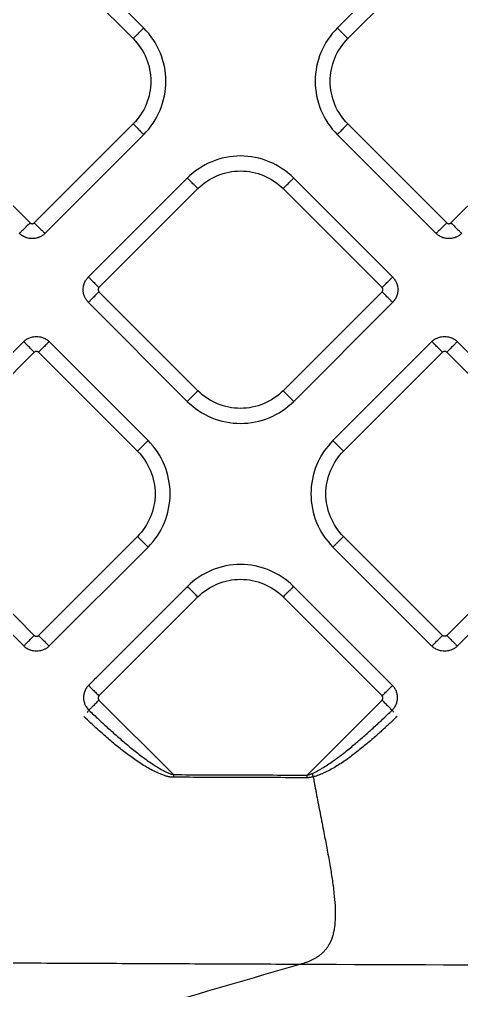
# Model space of a CAD drawing. Extents: x 526 to 610, y 679 to 808.
# Drawn here: x 569.39 to 572.33, y 713.94 to 720.41 of the extents above; entities that cross this region are included whole.
import ezdxf

# ---------------------------------------------------------------- set-up
doc = ezdxf.new("R2010")
doc.units = 0
doc.header["$MEASUREMENT"] = 0
doc.layers.add('1', color=4, linetype='Continuous')

# ---------------------------------------------------------------- blocks, each defined once
blk = doc.blocks.new('JETSETTER LX')
at = {"layer": '1', "color": 3, "linetype": 'Continuous', "lineweight": 25}
for p, q in [((44.0873, 23.4751), (43.4285, 24.1339)), ((46.0353, 24.134), (45.3765, 23.4751)), ((43.3578, 24.0632), (44.0166, 23.4044)), ((45.4472, 23.4044), (46.106, 24.0633)), ((43.3295, 22.1774), (42.6707, 22.8363)), ((44.0166, 22.8363), (43.3578, 22.1774)), ((46.106, 22.1775), (45.4472, 22.8363)), ((46.7931, 22.8363), (46.1343, 22.1775)), ((43.4285, 22.1067), (44.0873, 22.7656)), ((45.3765, 22.7656), (46.0353, 22.1068)), ((44.3771, 22.4758), (43.7183, 21.8169)), ((45.7455, 21.8169), (45.0866, 22.4758)), ((43.789, 21.7462), (44.4478, 22.4051)), ((45.0159, 22.4051), (45.6748, 21.7462)), ((44.4478, 21.0591), (43.789, 21.7179)), ((45.6748, 21.7179), (45.0159, 21.0591)), ((43.7183, 21.6472), (44.3771, 20.9884)), ((45.0866, 20.9884), (45.7455, 21.6472)), ((43.2873, 21.386), (42.6285, 20.7271)), ((44.1158, 20.7271), (43.457, 21.386)), ((46.0068, 21.3859), (45.348, 20.7271)), ((46.8353, 20.7271), (46.1765, 21.3859)), ((42.6992, 20.6564), (43.358, 21.3153)), ((43.3863, 21.3153), (44.0451, 20.6564)), ((45.4187, 20.6564), (46.0775, 21.3152)), ((46.1058, 21.3152), (46.7646, 20.6564)), ((43.358, 19.4295), (42.6992, 20.0883)), ((44.0451, 20.0883), (43.3863, 19.4295)), ((46.0775, 19.4294), (45.4187, 20.0883)), ((46.7646, 20.0883), (46.1058, 19.4294)), ((42.6285, 20.0176), (43.2873, 19.3588)), ((43.457, 19.3588), (44.1158, 20.0176)), ((45.348, 20.0176), (46.0068, 19.3587)), ((46.1765, 19.3587), (46.8353, 20.0176)), ((44.3781, 19.7553), (43.7792, 19.1563)), ((44.3759, 19.7575), (44.3781, 19.7553)), ((45.0879, 19.7575), (45.0857, 19.7553)), ((45.692, 19.149), (45.0857, 19.7553)), ((43.789, 19.0267), (44.4478, 19.6856)), ((45.016, 19.6856), (45.6748, 19.0267)), ((43.7792, 19.1563), (43.7769, 19.1586)), ((45.6942, 19.1512), (45.692, 19.149)), ((43.7194, 19.0964), (43.7168, 19.0986)), ((45.747, 19.0986), (45.7445, 19.0964)), ((43.789, 18.9985), (44.2854, 18.502)), ((45.1753, 18.499), (45.6748, 18.9985))]:
    blk.add_line(p, q, dxfattribs=at)
for points, knots in [([(44.0166, 23.4044), (44.0258, 23.4135), (44.0349, 23.4227), (44.0518, 23.4396), (44.0596, 23.4474), (44.0727, 23.4605), (44.078, 23.4657), (44.0852, 23.473), (44.0871, 23.4749), (44.0873, 23.4751)], [0, 0, 0, 0, 0.25, 0.25, 0.5, 0.5, 0.75, 0.75, 1, 1, 1, 1]), ([(44.0873, 22.7656), (44.1337, 22.812), (44.1709, 22.8677), (44.2212, 22.989), (44.2343, 23.0547), (44.2343, 23.186), (44.2212, 23.2516), (44.1709, 23.373), (44.1337, 23.4287), (44.0873, 23.4751)], [0, 0, 0, 0, 0.25, 0.25, 0.5, 0.5, 0.75, 0.75, 1, 1, 1, 1]), ([(45.3765, 23.4751), (45.33, 23.4287), (45.2928, 23.373), (45.2426, 23.2517), (45.2295, 23.186), (45.2295, 23.0547), (45.2426, 22.989), (45.2928, 22.8677), (45.33, 22.812), (45.3765, 22.7656)], [0, 0, 0, 0, 0.25, 0.25, 0.5, 0.5, 0.75, 0.75, 1, 1, 1, 1]), ([(45.4472, 23.4044), (45.438, 23.4136), (45.4289, 23.4227), (45.4119, 23.4397), (45.4041, 23.4475), (45.3911, 23.4605), (45.3858, 23.4658), (45.3786, 23.473), (45.3766, 23.475), (45.3765, 23.4751)], [0, 0, 0, 0, 0.25, 0.25, 0.5, 0.5, 0.75, 0.75, 1, 1, 1, 1]), ([(44.0166, 23.4044), (44.0538, 23.3672), (44.0836, 23.3226), (44.1238, 23.2255), (44.1343, 23.1729), (44.1343, 23.0677), (44.1238, 23.0152), (44.0836, 22.918), (44.0538, 22.8734), (44.0166, 22.8363)], [0, 0, 0, 0, 0.25, 0.25, 0.5, 0.5, 0.75, 0.75, 1, 1, 1, 1]), ([(45.4472, 22.8363), (45.41, 22.8735), (45.3802, 22.918), (45.34, 23.0152), (45.3295, 23.0678), (45.3295, 23.1729), (45.34, 23.2255), (45.3802, 23.3227), (45.41, 23.3672), (45.4472, 23.4044)], [0, 0, 0, 0, 0.25, 0.25, 0.5, 0.5, 0.75, 0.75, 1, 1, 1, 1]), ([(44.0166, 22.8363), (44.0258, 22.8271), (44.0349, 22.818), (44.0518, 22.801), (44.0596, 22.7932), (44.0727, 22.7802), (44.078, 22.7749), (44.0852, 22.7677), (44.0871, 22.7657), (44.0873, 22.7656)], [0, 0, 0, 0, 0.25, 0.25, 0.5, 0.5, 0.75, 0.75, 1, 1, 1, 1]), ([(45.4472, 22.8363), (45.438, 22.8271), (45.4289, 22.818), (45.4119, 22.801), (45.4041, 22.7933), (45.3911, 22.7802), (45.3858, 22.7749), (45.3786, 22.7677), (45.3766, 22.7658), (45.3765, 22.7656)], [0, 0, 0, 0, 0.25, 0.25, 0.5, 0.5, 0.75, 0.75, 1, 1, 1, 1]), ([(45.0866, 22.4758), (45.0402, 22.5222), (44.9845, 22.5594), (44.8632, 22.6097), (44.7975, 22.6227), (44.6662, 22.6227), (44.6005, 22.6097), (44.4792, 22.5594), (44.4235, 22.5222), (44.3771, 22.4758)], [0, 0, 0, 0, 0.25, 0.25, 0.5, 0.5, 0.75, 0.75, 1, 1, 1, 1]), ([(44.4478, 22.4051), (44.485, 22.4422), (44.5295, 22.472), (44.6267, 22.5123), (44.6793, 22.5227), (44.7845, 22.5227), (44.837, 22.5123), (44.9342, 22.472), (44.9787, 22.4422), (45.0159, 22.4051)], [0, 0, 0, 0, 0.25, 0.25, 0.5, 0.5, 0.75, 0.75, 1, 1, 1, 1]), ([(44.4478, 22.4051), (44.4386, 22.4142), (44.4295, 22.4234), (44.4126, 22.4403), (44.4048, 22.4481), (44.3917, 22.4612), (44.3864, 22.4664), (44.3792, 22.4736), (44.3773, 22.4756), (44.3771, 22.4758)], [0, 0, 0, 0, 0.25, 0.25, 0.5, 0.5, 0.75, 0.75, 1, 1, 1, 1]), ([(45.0159, 22.4051), (45.0251, 22.4142), (45.0342, 22.4234), (45.0512, 22.4403), (45.059, 22.4481), (45.072, 22.4612), (45.0773, 22.4664), (45.0845, 22.4736), (45.0865, 22.4756), (45.0866, 22.4758)], [0, 0, 0, 0, 0.25, 0.25, 0.5, 0.5, 0.75, 0.75, 1, 1, 1, 1]), ([(43.2588, 22.1067), (43.2589, 22.1069), (43.2609, 22.1088), (43.2681, 22.1161), (43.2734, 22.1213), (43.2865, 22.1344), (43.2942, 22.1422), (43.3112, 22.1591), (43.3203, 22.1683), (43.3295, 22.1774)], [0, 0, 0, 0, 0.25, 0.25, 0.5, 0.5, 0.75, 0.75, 1, 1, 1, 1]), ([(43.3295, 22.1774), (43.3301, 22.1768), (43.3314, 22.1756), (43.3336, 22.1742), (43.3363, 22.1728), (43.3397, 22.1718), (43.3436, 22.1714), (43.3476, 22.1718), (43.3513, 22.173), (43.3548, 22.1748), (43.3568, 22.1765), (43.3578, 22.1774)], [0, 0, 0, 0, 0.083478, 0.166388, 0.250171, 0.374789, 0.500105, 0.62472, 0.750039, 0.874841, 1, 1, 1, 1]), ([(43.3578, 22.1774), (43.3669, 22.1683), (43.3761, 22.1591), (43.393, 22.1422), (43.4008, 22.1344), (43.4139, 22.1213), (43.4191, 22.1161), (43.4263, 22.1088), (43.4283, 22.1069), (43.4285, 22.1067)], [0, 0, 0, 0, 0.25, 0.25, 0.5, 0.5, 0.75, 0.75, 1, 1, 1, 1]), ([(46.0353, 22.1068), (46.0355, 22.1069), (46.0374, 22.1089), (46.0446, 22.1161), (46.0499, 22.1214), (46.063, 22.1344), (46.0708, 22.1422), (46.0877, 22.1592), (46.0968, 22.1683), (46.106, 22.1775)], [0, 0, 0, 0, 0.25, 0.25, 0.5, 0.5, 0.75, 0.75, 1, 1, 1, 1]), ([(46.106, 22.1775), (46.1066, 22.1769), (46.1079, 22.1757), (46.1101, 22.1742), (46.1128, 22.1729), (46.1162, 22.1719), (46.1201, 22.1715), (46.1241, 22.1718), (46.1278, 22.173), (46.1313, 22.1748), (46.1333, 22.1766), (46.1343, 22.1775)], [0, 0, 0, 0, 0.0834784, 0.1663875, 0.2501706, 0.374789, 0.5001047, 0.6247202, 0.7500387, 0.8748413, 1, 1, 1, 1]), ([(46.1343, 22.1775), (46.1434, 22.1683), (46.1526, 22.1592), (46.1695, 22.1422), (46.1773, 22.1344), (46.1904, 22.1214), (46.1956, 22.1161), (46.2029, 22.1089), (46.2048, 22.1069), (46.205, 22.1068)], [0, 0, 0, 0, 0.25, 0.25, 0.5, 0.5, 0.75, 0.75, 1, 1, 1, 1]), ([(43.4285, 22.1067), (43.4269, 22.1052), (43.4237, 22.1021), (43.4182, 22.0975), (43.4121, 22.093), (43.4053, 22.0886), (43.3977, 22.0845), (43.3842, 22.0784), (43.366, 22.0733), (43.3436, 22.0714), (43.3213, 22.0733), (43.3017, 22.0788), (43.2858, 22.0863), (43.2753, 22.0928), (43.2663, 22.0996), (43.2612, 22.1044), (43.2588, 22.1067)], [0, 0, 0, 0, 0.034707, 0.072248, 0.112595, 0.155737, 0.201682, 0.250449, 0.393045, 0.50003, 0.606972, 0.74961, 0.821643, 0.887377, 0.946846, 1, 1, 1, 1]), ([(46.205, 22.1068), (46.2034, 22.1052), (46.2002, 22.1021), (46.1947, 22.0976), (46.1886, 22.093), (46.1818, 22.0887), (46.1742, 22.0845), (46.1607, 22.0784), (46.1425, 22.0733), (46.1201, 22.0715), (46.0978, 22.0733), (46.0782, 22.0788), (46.0623, 22.0863), (46.0518, 22.0928), (46.0428, 22.0996), (46.0377, 22.1045), (46.0353, 22.1068)], [0, 0, 0, 0, 0.034707, 0.072248, 0.112595, 0.155737, 0.201682, 0.250449, 0.393045, 0.50003, 0.606972, 0.74961, 0.821643, 0.887377, 0.946846, 1, 1, 1, 1]), ([(43.7183, 21.6472), (43.7168, 21.6488), (43.7136, 21.6521), (43.7091, 21.6575), (43.7046, 21.6636), (43.7002, 21.6704), (43.696, 21.678), (43.6899, 21.6916), (43.6848, 21.7097), (43.683, 21.7321), (43.6848, 21.7544), (43.6903, 21.774), (43.6978, 21.7899), (43.7043, 21.8005), (43.7111, 21.8094), (43.716, 21.8145), (43.7183, 21.8169)], [0, 0, 0, 0, 0.034707, 0.072248, 0.112595, 0.155737, 0.201682, 0.250449, 0.393045, 0.50003, 0.606972, 0.74961, 0.821642, 0.887377, 0.946846, 1, 1, 1, 1]), ([(43.7183, 21.8169), (43.7184, 21.8168), (43.7204, 21.8148), (43.7276, 21.8076), (43.7329, 21.8023), (43.7459, 21.7893), (43.7537, 21.7815), (43.7707, 21.7645), (43.7798, 21.7554), (43.789, 21.7462)], [0, 0, 0, 0, 0.25, 0.25, 0.5, 0.5, 0.75, 0.75, 1, 1, 1, 1]), ([(45.6748, 21.7462), (45.6839, 21.7554), (45.6931, 21.7645), (45.71, 21.7815), (45.7178, 21.7893), (45.7309, 21.8023), (45.7361, 21.8076), (45.7433, 21.8148), (45.7453, 21.8168), (45.7455, 21.8169)], [0, 0, 0, 0, 0.25, 0.25, 0.5, 0.5, 0.75, 0.75, 1, 1, 1, 1]), ([(45.7455, 21.8169), (45.747, 21.8154), (45.7501, 21.8121), (45.7547, 21.8067), (45.7592, 21.8006), (45.7636, 21.7938), (45.7677, 21.7862), (45.7738, 21.7726), (45.7789, 21.7544), (45.7808, 21.7321), (45.7789, 21.7097), (45.7734, 21.6901), (45.7659, 21.6742), (45.7594, 21.6637), (45.7526, 21.6548), (45.7478, 21.6497), (45.7455, 21.6472)], [0, 0, 0, 0, 0.034707, 0.072248, 0.112595, 0.155737, 0.201682, 0.250449, 0.393045, 0.50003, 0.606972, 0.74961, 0.821642, 0.887377, 0.946846, 1, 1, 1, 1]), ([(43.789, 21.7462), (43.7884, 21.7456), (43.7872, 21.7443), (43.7857, 21.7421), (43.7844, 21.7394), (43.7834, 21.736), (43.783, 21.7321), (43.7834, 21.7282), (43.7845, 21.7244), (43.7863, 21.7209), (43.7881, 21.7189), (43.789, 21.7179)], [0, 0, 0, 0, 0.083478, 0.166388, 0.250171, 0.374789, 0.500105, 0.62472, 0.750039, 0.874841, 1, 1, 1, 1]), ([(45.6748, 21.7179), (45.6754, 21.7186), (45.6765, 21.7199), (45.678, 21.7221), (45.6793, 21.7248), (45.6804, 21.7282), (45.6807, 21.7321), (45.6804, 21.736), (45.6792, 21.7398), (45.6774, 21.7433), (45.6756, 21.7452), (45.6748, 21.7462)], [0, 0, 0, 0, 0.083478, 0.166388, 0.250171, 0.374789, 0.500105, 0.62472, 0.750039, 0.874841, 1, 1, 1, 1]), ([(43.789, 21.7179), (43.7798, 21.7088), (43.7707, 21.6996), (43.7537, 21.6827), (43.7459, 21.6749), (43.7329, 21.6619), (43.7276, 21.6566), (43.7204, 21.6494), (43.7184, 21.6474), (43.7183, 21.6472)], [0, 0, 0, 0, 0.25, 0.25, 0.5, 0.5, 0.75, 0.75, 1, 1, 1, 1]), ([(45.7455, 21.6472), (45.7453, 21.6474), (45.7433, 21.6494), (45.7361, 21.6566), (45.7309, 21.6619), (45.7178, 21.6749), (45.71, 21.6827), (45.6931, 21.6996), (45.6839, 21.7088), (45.6748, 21.7179)], [0, 0, 0, 0, 0.25, 0.25, 0.5, 0.5, 0.75, 0.75, 1, 1, 1, 1]), ([(43.2873, 21.386), (43.2889, 21.3875), (43.2921, 21.3906), (43.2975, 21.3951), (43.3036, 21.3997), (43.3105, 21.4041), (43.318, 21.4082), (43.3316, 21.4143), (43.3498, 21.4194), (43.3721, 21.4213), (43.3945, 21.4194), (43.4141, 21.4139), (43.43, 21.4064), (43.4405, 21.3999), (43.4494, 21.3931), (43.4546, 21.3883), (43.457, 21.386)], [0, 0, 0, 0, 0.034707, 0.072248, 0.112595, 0.155737, 0.201682, 0.250449, 0.393045, 0.50003, 0.606972, 0.74961, 0.821642, 0.887377, 0.946846, 1, 1, 1, 1]), ([(46.0068, 21.3859), (46.0083, 21.3874), (46.0116, 21.3906), (46.017, 21.3951), (46.0231, 21.3996), (46.0299, 21.404), (46.0375, 21.4082), (46.0511, 21.4143), (46.0693, 21.4194), (46.0916, 21.4212), (46.114, 21.4194), (46.1336, 21.4139), (46.1495, 21.4064), (46.16, 21.3998), (46.1689, 21.3931), (46.1741, 21.3882), (46.1765, 21.3859)], [0, 0, 0, 0, 0.034707, 0.072248, 0.112595, 0.155737, 0.201682, 0.250449, 0.393045, 0.50003, 0.606972, 0.74961, 0.821642, 0.887377, 0.946846, 1, 1, 1, 1]), ([(43.358, 21.3153), (43.3488, 21.3244), (43.3397, 21.3336), (43.3228, 21.3505), (43.315, 21.3583), (43.3019, 21.3713), (43.2966, 21.3766), (43.2894, 21.3838), (43.2875, 21.3858), (43.2873, 21.386)], [0, 0, 0, 0, 0.25, 0.25, 0.5, 0.5, 0.75, 0.75, 1, 1, 1, 1]), ([(43.457, 21.386), (43.4568, 21.3858), (43.4549, 21.3838), (43.4476, 21.3766), (43.4424, 21.3713), (43.4293, 21.3583), (43.4215, 21.3505), (43.4046, 21.3336), (43.3954, 21.3244), (43.3863, 21.3153)], [0, 0, 0, 0, 0.25, 0.25, 0.5, 0.5, 0.75, 0.75, 1, 1, 1, 1]), ([(46.0775, 21.3152), (46.0683, 21.3244), (46.0592, 21.3335), (46.0422, 21.3505), (46.0345, 21.3583), (46.0214, 21.3713), (46.0161, 21.3766), (46.0089, 21.3838), (46.0069, 21.3858), (46.0068, 21.3859)], [0, 0, 0, 0, 0.25, 0.25, 0.5, 0.5, 0.75, 0.75, 1, 1, 1, 1]), ([(46.1765, 21.3859), (46.1763, 21.3858), (46.1743, 21.3838), (46.1671, 21.3766), (46.1619, 21.3713), (46.1488, 21.3583), (46.141, 21.3505), (46.1241, 21.3335), (46.1149, 21.3244), (46.1058, 21.3152)], [0, 0, 0, 0, 0.25, 0.25, 0.5, 0.5, 0.75, 0.75, 1, 1, 1, 1]), ([(43.3863, 21.3153), (43.3856, 21.3159), (43.3844, 21.317), (43.3822, 21.3185), (43.3794, 21.3198), (43.3761, 21.3209), (43.3721, 21.3212), (43.3682, 21.3209), (43.3644, 21.3197), (43.3609, 21.3179), (43.359, 21.3161), (43.358, 21.3153)], [0, 0, 0, 0, 0.083478, 0.166388, 0.250171, 0.374789, 0.500105, 0.62472, 0.750039, 0.874841, 1, 1, 1, 1]), ([(46.1058, 21.3152), (46.1051, 21.3158), (46.1038, 21.317), (46.1017, 21.3185), (46.0989, 21.3198), (46.0956, 21.3208), (46.0916, 21.3212), (46.0877, 21.3208), (46.0839, 21.3197), (46.0804, 21.3179), (46.0785, 21.3161), (46.0775, 21.3152)], [0, 0, 0, 0, 0.083478, 0.166388, 0.250171, 0.374789, 0.500105, 0.62472, 0.750039, 0.874841, 1, 1, 1, 1]), ([(44.4478, 21.0591), (44.4386, 21.05), (44.4295, 21.0408), (44.4126, 21.0239), (44.4048, 21.0161), (44.3917, 21.003), (44.3864, 20.9978), (44.3792, 20.9905), (44.3773, 20.9886), (44.3771, 20.9884)], [0, 0, 0, 0, 0.25, 0.25, 0.5, 0.5, 0.75, 0.75, 1, 1, 1, 1]), ([(45.0159, 21.0591), (44.9787, 21.0219), (44.9342, 20.9922), (44.837, 20.9519), (44.7845, 20.9414), (44.6793, 20.9414), (44.6267, 20.9519), (44.5295, 20.9922), (44.485, 21.0219), (44.4478, 21.0591)], [0, 0, 0, 0, 0.25, 0.25, 0.5, 0.5, 0.75, 0.75, 1, 1, 1, 1]), ([(45.0159, 21.0591), (45.0251, 21.05), (45.0342, 21.0408), (45.0512, 21.0239), (45.059, 21.0161), (45.072, 21.003), (45.0773, 20.9978), (45.0845, 20.9905), (45.0865, 20.9886), (45.0866, 20.9884)], [0, 0, 0, 0, 0.25, 0.25, 0.5, 0.5, 0.75, 0.75, 1, 1, 1, 1]), ([(44.3771, 20.9884), (44.4235, 20.942), (44.4792, 20.9048), (44.6005, 20.8545), (44.6662, 20.8415), (44.7975, 20.8415), (44.8632, 20.8545), (44.9845, 20.9048), (45.0402, 20.942), (45.0866, 20.9884)], [0, 0, 0, 0, 0.25, 0.25, 0.5, 0.5, 0.75, 0.75, 1, 1, 1, 1]), ([(44.0451, 20.6564), (44.0543, 20.6656), (44.0634, 20.6747), (44.0804, 20.6917), (44.0881, 20.6995), (44.1012, 20.7125), (44.1065, 20.7178), (44.1137, 20.725), (44.1157, 20.727), (44.1158, 20.7271)], [0, 0, 0, 0, 0.25, 0.25, 0.5, 0.5, 0.75, 0.75, 1, 1, 1, 1]), ([(44.1158, 20.0176), (44.1623, 20.064), (44.1994, 20.1197), (44.2497, 20.241), (44.2628, 20.3067), (44.2628, 20.438), (44.2497, 20.5037), (44.1994, 20.625), (44.1623, 20.6807), (44.1158, 20.7271)], [0, 0, 0, 0, 0.25, 0.25, 0.5, 0.5, 0.75, 0.75, 1, 1, 1, 1]), ([(45.348, 20.7271), (45.3015, 20.6807), (45.2643, 20.625), (45.2141, 20.5037), (45.201, 20.438), (45.201, 20.3067), (45.2141, 20.241), (45.2643, 20.1197), (45.3015, 20.064), (45.348, 20.0176)], [0, 0, 0, 0, 0.25, 0.25, 0.5, 0.5, 0.75, 0.75, 1, 1, 1, 1]), ([(45.4187, 20.6564), (45.4095, 20.6655), (45.4003, 20.6747), (45.3834, 20.6916), (45.3756, 20.6994), (45.3626, 20.7125), (45.3573, 20.7177), (45.3501, 20.725), (45.3481, 20.7269), (45.348, 20.7271)], [0, 0, 0, 0, 0.25, 0.25, 0.5, 0.5, 0.75, 0.75, 1, 1, 1, 1]), ([(44.0451, 20.6564), (44.0823, 20.6192), (44.1121, 20.5747), (44.1523, 20.4775), (44.1628, 20.4249), (44.1628, 20.3198), (44.1523, 20.2672), (44.1121, 20.17), (44.0823, 20.1255), (44.0451, 20.0883)], [0, 0, 0, 0, 0.25, 0.25, 0.5, 0.5, 0.75, 0.75, 1, 1, 1, 1]), ([(45.4187, 20.0883), (45.3815, 20.1254), (45.3517, 20.17), (45.3114, 20.2672), (45.301, 20.3197), (45.301, 20.4249), (45.3114, 20.4775), (45.3517, 20.5746), (45.3815, 20.6192), (45.4187, 20.6564)], [0, 0, 0, 0, 0.25, 0.25, 0.5, 0.5, 0.75, 0.75, 1, 1, 1, 1]), ([(44.0451, 20.0883), (44.0543, 20.0791), (44.0634, 20.07), (44.0804, 20.053), (44.0881, 20.0453), (44.1012, 20.0322), (44.1065, 20.0269), (44.1137, 20.0197), (44.1157, 20.0178), (44.1158, 20.0176)], [0, 0, 0, 0, 0.25, 0.25, 0.5, 0.5, 0.75, 0.75, 1, 1, 1, 1]), ([(45.4187, 20.0883), (45.4095, 20.0791), (45.4003, 20.07), (45.3834, 20.053), (45.3756, 20.0452), (45.3626, 20.0322), (45.3573, 20.0269), (45.3501, 20.0197), (45.3481, 20.0177), (45.348, 20.0176)], [0, 0, 0, 0, 0.25, 0.25, 0.5, 0.5, 0.75, 0.75, 1, 1, 1, 1]), ([(45.0857, 19.7553), (45.0394, 19.8016), (44.9839, 19.8387), (44.8629, 19.8888), (44.7974, 19.9018), (44.6664, 19.9018), (44.6009, 19.8888), (44.4799, 19.8387), (44.4244, 19.8016), (44.3781, 19.7553)], [0, 0, 0, 0, 0.25, 0.25, 0.5, 0.5, 0.75, 0.75, 1, 1, 1, 1]), ([(44.4478, 19.6856), (44.485, 19.7228), (44.5296, 19.7525), (44.6267, 19.7928), (44.6793, 19.8032), (44.7845, 19.8032), (44.837, 19.7928), (44.9342, 19.7525), (44.9788, 19.7228), (45.016, 19.6856)], [0, 0, 0, 0, 0.25, 0.25, 0.5, 0.5, 0.75, 0.75, 1, 1, 1, 1]), ([(44.4478, 19.6856), (44.4396, 19.6938), (44.4313, 19.7021), (44.4158, 19.7176), (44.4085, 19.7249), (44.3959, 19.7375), (44.3905, 19.7429), (44.3823, 19.7511), (44.3795, 19.7539), (44.3781, 19.7553)], [0, 0, 0, 0, 0.25, 0.25, 0.5, 0.5, 0.75, 0.75, 1, 1, 1, 1]), ([(45.016, 19.6856), (45.0242, 19.6938), (45.0325, 19.7021), (45.048, 19.7176), (45.0553, 19.7249), (45.0679, 19.7375), (45.0733, 19.7429), (45.0815, 19.7511), (45.0843, 19.7539), (45.0857, 19.7553)], [0, 0, 0, 0, 0.25, 0.25, 0.5, 0.5, 0.75, 0.75, 1, 1, 1, 1]), ([(43.2873, 19.3588), (43.2875, 19.3589), (43.2894, 19.3609), (43.2966, 19.3681), (43.3019, 19.3734), (43.315, 19.3864), (43.3228, 19.3942), (43.3397, 19.4112), (43.3488, 19.4203), (43.358, 19.4295)], [0, 0, 0, 0, 0.25, 0.25, 0.5, 0.5, 0.75, 0.75, 1, 1, 1, 1]), ([(43.358, 19.4295), (43.3586, 19.4289), (43.3599, 19.4277), (43.3621, 19.4262), (43.3648, 19.4249), (43.3682, 19.4239), (43.3721, 19.4235), (43.3761, 19.4238), (43.3798, 19.425), (43.3833, 19.4268), (43.3853, 19.4286), (43.3863, 19.4295)], [0, 0, 0, 0, 0.083478, 0.166388, 0.250171, 0.374789, 0.500105, 0.62472, 0.750039, 0.874841, 1, 1, 1, 1]), ([(43.3863, 19.4295), (43.3954, 19.4203), (43.4046, 19.4112), (43.4215, 19.3942), (43.4293, 19.3864), (43.4424, 19.3734), (43.4476, 19.3681), (43.4549, 19.3609), (43.4568, 19.3589), (43.457, 19.3588)], [0, 0, 0, 0, 0.25, 0.25, 0.5, 0.5, 0.75, 0.75, 1, 1, 1, 1]), ([(46.0068, 19.3587), (46.0069, 19.3589), (46.0089, 19.3608), (46.0161, 19.3681), (46.0214, 19.3733), (46.0345, 19.3864), (46.0422, 19.3942), (46.0592, 19.4111), (46.0683, 19.4203), (46.0775, 19.4294)], [0, 0, 0, 0, 0.25, 0.25, 0.5, 0.5, 0.75, 0.75, 1, 1, 1, 1]), ([(46.1058, 19.4294), (46.1051, 19.4288), (46.1038, 19.4276), (46.1016, 19.4262), (46.0992, 19.425), (46.0967, 19.4242), (46.0942, 19.4237), (46.0916, 19.4235), (46.0882, 19.4237), (46.0842, 19.4248), (46.0803, 19.4269), (46.0784, 19.4286), (46.0775, 19.4294)], [0, 0, 0, 0, 0.085725, 0.169852, 0.252984, 0.335556, 0.417871, 0.500139, 0.582173, 0.749994, 0.886723, 1, 1, 1, 1]), ([(46.1058, 19.4294), (46.1149, 19.4203), (46.1241, 19.4111), (46.141, 19.3942), (46.1488, 19.3864), (46.1619, 19.3733), (46.1671, 19.3681), (46.1743, 19.3608), (46.1763, 19.3589), (46.1765, 19.3587)], [0, 0, 0, 0, 0.25, 0.25, 0.5, 0.5, 0.75, 0.75, 1, 1, 1, 1]), ([(43.457, 19.3588), (43.4554, 19.3572), (43.4522, 19.3541), (43.4467, 19.3496), (43.4406, 19.345), (43.4338, 19.3407), (43.4262, 19.3365), (43.4127, 19.3304), (43.3945, 19.3253), (43.3721, 19.3235), (43.3498, 19.3253), (43.3302, 19.3308), (43.3143, 19.3383), (43.3038, 19.3448), (43.2948, 19.3516), (43.2897, 19.3565), (43.2873, 19.3588)], [0, 0, 0, 0, 0.034707, 0.072248, 0.112595, 0.155737, 0.201682, 0.250449, 0.393045, 0.50003, 0.606972, 0.74961, 0.821642, 0.887377, 0.946846, 1, 1, 1, 1]), ([(46.1765, 19.3587), (46.1749, 19.3572), (46.1716, 19.3541), (46.1662, 19.3495), (46.1601, 19.345), (46.1533, 19.3406), (46.1457, 19.3365), (46.1322, 19.3304), (46.114, 19.3253), (46.0916, 19.3234), (46.0693, 19.3253), (46.0497, 19.3308), (46.0338, 19.3383), (46.0232, 19.3448), (46.0143, 19.3516), (46.0092, 19.3564), (46.0068, 19.3587)], [0, 0, 0, 0, 0.034707, 0.072248, 0.112595, 0.155737, 0.201682, 0.250449, 0.393045, 0.50003, 0.606972, 0.74961, 0.821642, 0.887377, 0.946846, 1, 1, 1, 1]), ([(45.7445, 19.0964), (45.7357, 19.1052), (45.7183, 19.1227), (45.7007, 19.1402), (45.692, 19.149)], [0, 0, 0, 0, 0.499447, 1, 1, 1, 1]), ([(43.7194, 19.0964), (43.7178, 19.0948), (43.7148, 19.0916), (43.7106, 19.0866), (43.7067, 19.0814), (43.7032, 19.076), (43.7001, 19.0706), (43.6973, 19.065), (43.6948, 19.0594), (43.6926, 19.0537), (43.6907, 19.0479), (43.6892, 19.0421), (43.688, 19.0363), (43.6871, 19.0305), (43.6864, 19.0246), (43.6861, 19.0188), (43.686, 19.008), (43.6878, 18.9908), (43.6932, 18.9735), (43.7, 18.9592), (43.7062, 18.9491), (43.7139, 18.9392), (43.7194, 18.9338), (43.7219, 18.9313)], [0, 0, 0, 0, 0.036091, 0.071625, 0.106658, 0.141241, 0.175418, 0.209225, 0.242695, 0.275854, 0.308723, 0.34132, 0.373661, 0.405756, 0.437616, 0.469249, 0.500661, 0.614998, 0.749938, 0.794509, 0.874802, 0.942158, 1, 1, 1, 1]), ([(43.7194, 19.0964), (43.7208, 19.095), (43.7236, 19.0921), (43.7319, 19.0839), (43.7372, 19.0785), (43.7498, 19.0659), (43.7571, 19.0587), (43.7725, 19.0432), (43.7808, 19.035), (43.789, 19.0267)], [0, 0, 0, 0, 0.25, 0.25, 0.5, 0.5, 0.75, 0.75, 1, 1, 1, 1]), ([(45.6748, 19.0267), (45.683, 19.035), (45.6913, 19.0432), (45.7068, 19.0587), (45.714, 19.0659), (45.7266, 19.0786), (45.732, 19.0839), (45.7402, 19.0921), (45.7431, 19.095), (45.7445, 19.0964)], [0, 0, 0, 0, 0.25, 0.25, 0.5, 0.5, 0.75, 0.75, 1, 1, 1, 1]), ([(45.7421, 18.9312), (45.7437, 18.9327), (45.7471, 18.9361), (45.7522, 18.9419), (45.7583, 18.9499), (45.7638, 18.9589), (45.7707, 18.9732), (45.7761, 18.9907), (45.7781, 19.0096), (45.7777, 19.0239), (45.7763, 19.0348), (45.7739, 19.0457), (45.7704, 19.0565), (45.7657, 19.0671), (45.7599, 19.0774), (45.7529, 19.0874), (45.7473, 19.0934), (45.7445, 19.0964)], [0, 0, 0, 0, 0.036802, 0.078564, 0.125243, 0.202007, 0.250126, 0.38446, 0.499432, 0.55812, 0.617711, 0.678262, 0.739857, 0.802617, 0.866718, 0.932403, 1, 1, 1, 1]), ([(43.789, 19.0267), (43.7884, 19.0261), (43.7872, 19.0248), (43.7858, 19.0226), (43.7844, 19.0199), (43.7834, 19.0165), (43.783, 19.0126), (43.7834, 19.0087), (43.7846, 19.0049), (43.7864, 19.0014), (43.7881, 18.9994), (43.789, 18.9985)], [0, 0, 0, 0, 0.083478, 0.166388, 0.250171, 0.374789, 0.500105, 0.62472, 0.750039, 0.874841, 1, 1, 1, 1]), ([(45.6748, 18.9985), (45.6754, 18.9991), (45.6766, 19.0004), (45.678, 19.0026), (45.6794, 19.0053), (45.6804, 19.0087), (45.6808, 19.0126), (45.6804, 19.0165), (45.6792, 19.0203), (45.6774, 19.0238), (45.6757, 19.0258), (45.6748, 19.0267)], [0, 0, 0, 0, 0.083478, 0.166388, 0.250171, 0.374789, 0.500105, 0.62472, 0.750039, 0.874841, 1, 1, 1, 1]), ([(43.7219, 18.9313), (43.7242, 18.9336), (43.7276, 18.9371), (43.7367, 18.9461), (43.7423, 18.9517), (43.7548, 18.9642), (43.7616, 18.9711), (43.7755, 18.9849), (43.7824, 18.9919), (43.789, 18.9985)], [0, 0, 0, 0, 0.25, 0.25, 0.5, 0.5, 0.75, 0.75, 1, 1, 1, 1]), ([(45.6748, 18.9985), (45.6814, 18.9918), (45.6884, 18.9848), (45.7023, 18.9709), (45.7092, 18.964), (45.7218, 18.9515), (45.7274, 18.9459), (45.7364, 18.9368), (45.7398, 18.9334), (45.7421, 18.9312)], [0, 0, 0, 0, 0.25, 0.25, 0.5, 0.5, 0.75, 0.75, 1, 1, 1, 1]), ([(44.2854, 18.4844), (44.283, 18.4845), (44.2782, 18.4846), (44.271, 18.4852), (44.2635, 18.4862), (44.2557, 18.4875), (44.2478, 18.4893), (44.2355, 18.4924), (44.2181, 18.498), (44.19, 18.5086), (44.1547, 18.5245), (44.1152, 18.5456), (44.0758, 18.5696), (44.0253, 18.6034), (43.9643, 18.6479), (43.893, 18.7049), (43.8322, 18.7572), (43.7792, 18.805), (43.7343, 18.8465), (43.7039, 18.8754), (43.6883, 18.8903)], [0, 0, 0, 0, 0.009501, 0.019352, 0.029579, 0.040206, 0.051255, 0.062744, 0.091742, 0.125489, 0.185636, 0.250154, 0.309301, 0.375356, 0.500186, 0.620064, 0.750056, 0.828936, 0.912263, 1, 1, 1, 1]), ([(43.7116, 18.9168), (43.7139, 18.9196), (43.7188, 18.9259), (43.7208, 18.9294), (43.7219, 18.9313)], [0, 0, 0, 0, 0.452059, 1, 1, 1, 1]), ([(43.7219, 18.9313), (43.7328, 18.921), (43.7545, 18.9003), (43.7871, 18.8696), (43.8197, 18.8394), (43.864, 18.7988), (43.9194, 18.7495), (43.9758, 18.7015), (44.0212, 18.6646), (44.0569, 18.6365), (44.0925, 18.6096), (44.1293, 18.5833), (44.1656, 18.5592), (44.198, 18.5399), (44.2235, 18.5261), (44.2406, 18.5176), (44.2543, 18.5117), (44.2652, 18.5076), (44.2754, 18.5043), (44.2822, 18.5028), (44.2854, 18.502)], [0, 0, 0, 0, 0.06312, 0.125812, 0.18808, 0.24993, 0.378277, 0.499824, 0.562167, 0.624739, 0.691213, 0.749873, 0.815301, 0.874741, 0.908621, 0.937372, 0.954826, 0.971052, 0.986092, 1, 1, 1, 1]), ([(45.2109, 18.5105), (45.214, 18.5118), (45.2202, 18.5145), (45.2297, 18.519), (45.2394, 18.5239), (45.2518, 18.5305), (45.2675, 18.5394), (45.2914, 18.5538), (45.3215, 18.5732), (45.3664, 18.6044), (45.4231, 18.6473), (45.4881, 18.7004), (45.5529, 18.7563), (45.6155, 18.8124), (45.6787, 18.8708), (45.7208, 18.9109), (45.7421, 18.9312)], [0, 0, 0, 0, 0.014671, 0.02999, 0.045963, 0.062599, 0.09191, 0.125252, 0.1859, 0.250071, 0.366676, 0.500067, 0.620692, 0.744198, 0.870622, 1, 1, 1, 1]), ([(45.7757, 18.8902), (45.7667, 18.8815), (45.7489, 18.8645), (45.7226, 18.8397), (45.697, 18.816), (45.6723, 18.7933), (45.634, 18.7588), (45.5822, 18.7138), (45.5151, 18.6589), (45.4467, 18.6068), (45.3865, 18.5665), (45.3366, 18.5375), (45.3042, 18.5207), (45.2782, 18.5086), (45.2601, 18.501), (45.2443, 18.4951), (45.2304, 18.4906), (45.2212, 18.4882), (45.2167, 18.487)], [0, 0, 0, 0, 0.05365, 0.105484, 0.155492, 0.203665, 0.249994, 0.377218, 0.499844, 0.624926, 0.749834, 0.813505, 0.874475, 0.907431, 0.937291, 0.959116, 0.980005, 1, 1, 1, 1]), ([(45.7421, 18.9312), (45.7431, 18.9293), (45.745, 18.926), (45.7496, 18.9201), (45.7516, 18.9176)], [0, 0, 0, 0, 0.577007, 1, 1, 1, 1]), ([(44.2854, 18.502), (44.4319, 18.5015), (44.7286, 18.5003), (45.0252, 18.4994), (45.1753, 18.499)], [0, 0, 0, 0, 0.493944, 1, 1, 1, 1]), ([(45.1753, 18.499), (45.1772, 18.4994), (45.1812, 18.5002), (45.1872, 18.5019), (45.1941, 18.504), (45.202, 18.5069), (45.2078, 18.5093), (45.2109, 18.5106)], [0, 0, 0, 0, 0.157759, 0.324188, 0.499594, 0.733816, 1, 1, 1, 1]), ([(45.1752, 18.4813), (45.0205, 18.4818), (44.7239, 18.4828), (44.4273, 18.4839), (44.2854, 18.4844)], [0, 0, 0, 0, 0.521536, 1, 1, 1, 1]), ([(45.2165, 18.487), (45.2178, 18.4798), (45.2205, 18.4648), (45.2247, 18.4416), (45.2293, 18.4169), (45.2341, 18.3908), (45.2414, 18.3524), (45.2509, 18.3027), (45.267, 18.2196), (45.2861, 18.1223), (45.308, 18.0087), (45.3267, 17.9053), (45.3432, 17.8047), (45.3552, 17.7137), (45.3626, 17.6284), (45.3641, 17.5526), (45.3598, 17.495), (45.3525, 17.4535), (45.3449, 17.4243), (45.3354, 17.3977), (45.3248, 17.3754), (45.3138, 17.3569), (45.303, 17.3415), (45.291, 17.3272), (45.278, 17.314), (45.2638, 17.3017), (45.2486, 17.2904), (45.2324, 17.28), (45.215, 17.2704), (45.1965, 17.2616), (45.177, 17.2535), (45.1564, 17.2461), (45.1418, 17.2417), (45.1344, 17.2395)], [0, 0, 0, 0, 0.0116, 0.024085, 0.03746, 0.051728, 0.066893, 0.100564, 0.134355, 0.207507, 0.269752, 0.340223, 0.403557, 0.471047, 0.533323, 0.597434, 0.65716, 0.68794, 0.717798, 0.746777, 0.774928, 0.79524, 0.815176, 0.834762, 0.854024, 0.87299, 0.891688, 0.910149, 0.928404, 0.946483, 0.964421, 0.982249, 1, 1, 1, 1]), ([(45.2166, 18.4871), (45.2136, 18.4864), (45.2077, 18.485), (45.199, 18.4834), (45.1907, 18.4822), (45.1828, 18.4815), (45.1777, 18.4814), (45.1752, 18.4813)], [0, 0, 0, 0, 0.223916, 0.43538, 0.634841, 0.822834, 1, 1, 1, 1]), ([(36.7355, 17.2739), (36.9193, 17.2734), (37.3195, 17.2722), (37.9684, 17.2701), (38.6024, 17.2678), (39.1891, 17.2656), (39.6992, 17.2635), (40.2145, 17.2614), (40.9423, 17.2583), (41.834, 17.2544), (42.7478, 17.2503), (43.4705, 17.2471), (44.0412, 17.2446), (44.5939, 17.2421), (44.9563, 17.2406), (45.1345, 17.2399)], [0, 0, 0, 0, 0.065672, 0.142939, 0.231812, 0.292141, 0.352484, 0.414008, 0.476216, 0.61244, 0.732511, 0.80261, 0.87056, 0.936357, 1, 1, 1, 1]), ([(45.1345, 17.2397), (44.8022, 17.1439), (44.4698, 17.0472), (43.8052, 16.852), (43.4728, 16.7536), (42.4757, 16.4558), (41.8109, 16.2536), (39.8166, 15.6377), (38.487, 15.2148), (37.1574, 14.7831)], [0, 0, 0, 0, 0.125, 0.125, 0.25, 0.25, 0.5, 0.5, 1, 1, 1, 1])]:
    blk.add_open_spline(points, degree=3, knots=knots, dxfattribs=at)
for points in [[(43.7194, 19.0964), (43.7393, 19.1164), (43.7592, 19.1364), (43.7792, 19.1563)], [(44.2854, 18.502), (44.2854, 18.4961), (44.2854, 18.49), (44.2854, 18.4844)], [(45.2168, 18.4871), (45.2148, 18.4944), (45.2127, 18.5027), (45.2109, 18.5105)], [(45.1752, 18.4813), (45.1753, 18.4869), (45.1753, 18.493), (45.1753, 18.499)], [(45.1345, 17.2394), (46.4021, 17.2356), (47.6697, 17.2293), (48.9375, 17.2207)]]:
    blk.add_open_spline(points, degree=3, dxfattribs=at)

msp = doc.modelspace()

# ---------------------------------------------------------------- block references
at = {"layer": '1'}
msp.add_blockref('JETSETTER LX', (526.127, 696.8772), dxfattribs=at)

doc.saveas('drawing.dxf')
